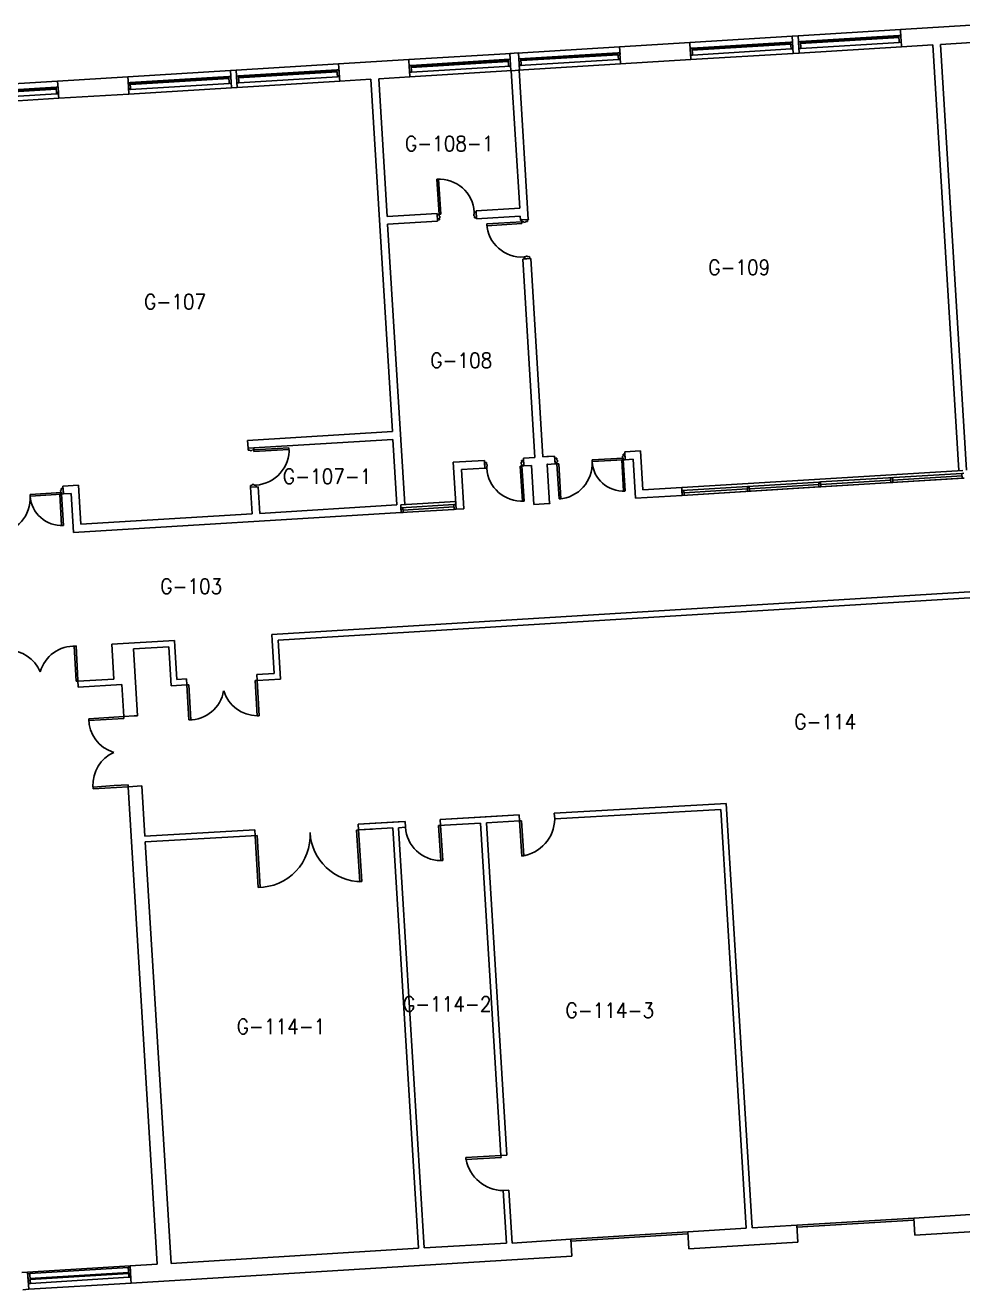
# Model space of a CAD drawing. Header units: inches. Extents: x -2 to 15026, y -1056 to 7065.
# Drawn here: x 13445 to 14404, y 5692 to 6986 of the extents above; entities that cross this region are included whole.
import ezdxf
from ezdxf.enums import TextEntityAlignment as Align

# ---------------------------------------------------------------- set-up
doc = ezdxf.new("R2010")
doc.units = ezdxf.units.IN
doc.header["$LTSCALE"] = 48
doc.header["$MEASUREMENT"] = 0
doc.layers.get('0').update_dxf_attribs({"linetype": 'CONTINUOUS'})
for name, color, linetype in [('A-DOOR', 5, 'CONTINUOUS'), ('A-GLAZ', 1, 'CONTINUOUS'), ('A-GLAZ-DETL', 5, 'CONTINUOUS'), ('A-WALL', 7, 'CONTINUOUS'), ('A-WALL-SILL', 3, 'CONTINUOUS'), ('SP-RMNO', 7, 'CONTINUOUS'), ('SP-ROOM', 7, 'CONTINUOUS'), ('SP-ROOMF', 7, 'CONTINUOUS')]:
    doc.layers.add(name, color=color, linetype=linetype)
doc.styles.add('ROMANS', font='ROMANS', dxfattribs={"width": 0.78})

# ---------------------------------------------------------------- blocks, each defined once
blk = doc.blocks.new('FMGRM1')
at = {"style": 'ROMANS', "width": 0.9}
for tag, p in [('DATA1', (0, -0.284)), ('DATA2', (0, -0.443)), ('DATA3', (0, -0.602)), ('DATA4', (0, -0.762)), ('DATA5', (0, -0.921))]:
    blk.add_attdef(tag, text='', height=0.117, dxfattribs=at).set_placement(p, align=Align.CENTER)
at = {"layer": 'SP-RMNO', "style": 'ROMANS', "width": 0.9}
blk.add_attdef('RMNUMB', text='', height=0.16, dxfattribs=at).set_placement((0, 0), align=Align.MIDDLE)

msp = doc.modelspace()

# ---------------------------------------------------------------- linework, layer by layer
at = {"layer": 'A-DOOR', "linetype": 'Continuous'}
for p, q in [((13866.1, 6828), (13867.8, 6828.2)), ((13868.3, 6792.1), (13866.1, 6828)), ((13867.8, 6828.2), (13870, 6792.2)), ((13868.3, 6792.1), (13866.3, 6792)), ((13866.3, 6792), (13866.6, 6786.3)), ((13870, 6792.2), (13868.3, 6792.1)), ((13868.4, 6790.2), (13868.3, 6792.1)), ((13903.7, 6792.3), (13904.3, 6792.4)), ((13903.8, 6790.5), (13903.7, 6792.3)), ((13904.2, 6794.3), (13906.2, 6794.4)), ((13904.3, 6792.4), (13904.2, 6794.3)), ((13906.2, 6794.4), (13906.6, 6788.7)), ((13866.6, 6786.3), (13868.6, 6786.4)), ((13869, 6790.2), (13868.4, 6790.2)), ((13868.6, 6786.4), (13868.5, 6788.3)), ((13868.5, 6788.3), (13869.1, 6788.3)), ((13869.1, 6788.3), (13869, 6790.2)), ((13904.5, 6790.5), (13903.8, 6790.5)), ((13904.6, 6788.6), (13904.5, 6790.5)), ((13906.6, 6788.7), (13904.6, 6788.6)), ((13953, 6784.5), (13917, 6782.3)), ((13917, 6782.3), (13917.1, 6780.5)), ((13917.1, 6780.5), (13953.1, 6782.7)), ((13952.9, 6786.4), (13958.6, 6786.8)), ((13953, 6784.5), (13952.9, 6786.4)), ((13954.9, 6784.6), (13953, 6784.5)), ((13953.1, 6782.7), (13953, 6784.5)), ((13954.9, 6783.9), (13954.9, 6784.6)), ((13956.8, 6784.1), (13954.9, 6783.9)), ((13958.7, 6784.8), (13956.8, 6784.7)), ((13956.8, 6784.7), (13956.8, 6784.1)), ((13958.6, 6786.8), (13958.7, 6784.8)), ((13957.1, 6748.6), (13955.2, 6748.5)), ((13955.2, 6748.5), (13955.3, 6746.5)), ((13955.3, 6746.5), (13961, 6746.9)), ((13958.9, 6749.4), (13957.1, 6749.3)), ((13957.1, 6749.3), (13957.1, 6748.6)), ((13959, 6748.8), (13958.9, 6749.4)), ((13960.9, 6748.9), (13959, 6748.8)), ((13961, 6746.9), (13960.9, 6748.9)), ((13678.6, 6553.1), (13672.8, 6552.8)), ((13672.8, 6552.8), (13673, 6550.8)), ((13673, 6550.8), (13674.9, 6550.9)), ((13674.9, 6550.9), (13674.9, 6550.3)), ((13674.9, 6550.3), (13676.8, 6550.4)), ((13676.8, 6551), (13678.7, 6551.1)), ((13676.8, 6550.4), (13676.8, 6551)), ((13678.7, 6551.1), (13678.6, 6553.1)), ((13678.7, 6551.1), (13714.6, 6553.3)), ((13678.8, 6549.4), (13678.7, 6551.1)), ((13714.7, 6551.6), (13678.8, 6549.4)), ((13714.6, 6553.3), (13714.7, 6551.6)), ((14058.5, 6546.9), (14056.5, 6546.7)), ((14056.5, 6546.7), (14056.6, 6544.8)), ((14058.8, 6541.1), (14058.5, 6546.9)), ((13914.7, 6538.1), (13916.7, 6538.2)), ((13915.1, 6532.3), (13914.7, 6538.1)), ((13916.7, 6538.2), (13916.8, 6536.3)), ((13916.8, 6536.3), (13917.5, 6536.3)), ((13917.6, 6534.4), (13917, 6534.4)), ((13917, 6534.4), (13917.1, 6532.5)), ((13917.5, 6536.3), (13917.6, 6534.4)), ((13951.3, 6534.5), (13953, 6534.7)), ((13953.5, 6498.6), (13951.3, 6534.5)), ((13952.8, 6538.5), (13952.2, 6538.4)), ((13952.2, 6538.4), (13952.3, 6536.5)), ((13952.3, 6536.5), (13952.9, 6536.6)), ((13954.7, 6540.5), (13952.7, 6540.4)), ((13952.7, 6540.4), (13952.8, 6538.5)), ((13952.9, 6536.6), (13953, 6534.7)), ((13953, 6534.7), (13955, 6534.8)), ((13953, 6534.7), (13955.2, 6498.7)), ((13955, 6534.8), (13954.7, 6540.5)), ((13986.6, 6542.5), (13988.6, 6542.6)), ((13986.9, 6536.7), (13986.6, 6542.5)), ((13988.9, 6536.9), (13986.9, 6536.7)), ((13988.6, 6542.6), (13988.7, 6540.7)), ((13988.7, 6540.7), (13989.3, 6540.7)), ((13989.5, 6538.8), (13988.8, 6538.8)), ((13988.8, 6538.8), (13988.9, 6536.9)), ((13988.9, 6536.9), (13990.7, 6537)), ((13991.1, 6500.9), (13988.9, 6536.9)), ((13989.3, 6540.7), (13989.5, 6538.8)), ((13990.7, 6537), (13992.9, 6501)), ((14024.8, 6540.8), (14056.7, 6542.8)), ((14024.9, 6539.1), (14024.8, 6540.8)), ((14056.8, 6541), (14024.9, 6539.1)), ((14055.1, 6540.9), (14056.8, 6541)), ((14057, 6509), (14055.1, 6540.9)), ((14056.6, 6544.8), (14056, 6544.8)), ((14056, 6544.8), (14056.1, 6542.9)), ((14056.1, 6542.9), (14056.7, 6542.9)), ((14056.7, 6542.9), (14056.8, 6541)), ((14056.7, 6542.8), (14056.8, 6541)), ((14056.8, 6541), (14058.8, 6541.1)), ((14056.8, 6541), (14058.8, 6509.1)), ((13917.1, 6532.5), (13915.1, 6532.3)), ((13449.8, 6505.6), (13481.8, 6507.6)), ((13481.7, 6509.6), (13481, 6509.6)), ((13481, 6509.6), (13481.2, 6507.7)), ((13481.2, 6507.7), (13481.8, 6507.8)), ((13483.5, 6511.7), (13481.5, 6511.6)), ((13481.5, 6511.6), (13481.7, 6509.6)), ((13481.8, 6507.8), (13481.9, 6505.8)), ((13481.8, 6507.6), (13481.9, 6505.8)), ((13483.9, 6506), (13483.5, 6511.7)), ((13675.2, 6514.8), (13677.1, 6515)), ((13675.3, 6512.9), (13675.2, 6514.8)), ((13681, 6513.2), (13675.3, 6512.9)), ((13677, 6515.6), (13678.9, 6515.7)), ((13677.1, 6515), (13677, 6515.6)), ((13678.9, 6515.7), (13679, 6515.1)), ((13679, 6515.1), (13680.9, 6515.2)), ((13680.9, 6515.2), (13681, 6513.2)), ((14058.8, 6509.1), (14057, 6509)), ((13450, 6503.9), (13449.8, 6505.6)), ((13481.9, 6505.8), (13450, 6503.9)), ((13480.1, 6505.7), (13481.9, 6505.8)), ((13482.1, 6473.8), (13480.1, 6505.7)), ((13481.9, 6505.8), (13483.9, 6506)), ((13481.9, 6505.8), (13483.9, 6473.9)), ((13955.2, 6498.7), (13953.5, 6498.6)), ((13992.9, 6501), (13991.1, 6500.9)), ((13483.9, 6473.9), (13482.1, 6473.8)), ((13496.8, 6350.5), (13494.8, 6350.3)), ((13494.8, 6350.3), (13496.8, 6314.4)), ((13496.8, 6350.5), (13499.1, 6308.5)), ((13496.8, 6314.4), (13498.8, 6314.5)), ((13680.1, 6315.1), (13682.1, 6315.2)), ((13680.1, 6315.1), (13682.3, 6279.1)), ((13682.1, 6315.2), (13684.3, 6279.2)), ((13610.2, 6310.8), (13612.2, 6310.9)), ((13610.2, 6310.8), (13612.4, 6274.8)), ((13612.2, 6310.9), (13614.4, 6274.9)), ((13545.7, 6278.3), (13509.8, 6276.1)), ((13509.8, 6276.1), (13509.9, 6274.1)), ((13545.8, 6276.3), (13509.9, 6274.1)), ((13545.7, 6278.3), (13545.8, 6276.3)), ((13612.4, 6274.8), (13614.4, 6274.9)), ((13682.3, 6279.1), (13684.3, 6279.2)), ((13514.1, 6206.8), (13514.1, 6208.8)), ((13514.1, 6206.8), (13514.2, 6206.2)), ((13535.9, 6207.6), (13514.2, 6206.2)), ((13514.4, 6204.2), (13514.2, 6206.2)), ((13550.1, 6206.4), (13514.4, 6204.2)), ((13535.9, 6207.6), (13550, 6208.4)), ((13550.1, 6206.4), (13550, 6208.4)), ((13950.7, 6171.6), (13952.7, 6171.7)), ((13950.7, 6171.6), (13952.9, 6135.6)), ((13952.7, 6171.7), (13954.9, 6135.7)), ((13783.9, 6162.2), (13785.9, 6162.3)), ((13783.9, 6162.2), (13787.2, 6109.3)), ((13785.9, 6162.3), (13789.2, 6109.4)), ((13867.8, 6166.9), (13869.8, 6167)), ((13867.8, 6166.9), (13870, 6131)), ((13869.8, 6167), (13872, 6131.1)), ((13680.1, 6156.4), (13683.3, 6103.5)), ((13682.1, 6156.5), (13685.3, 6103.6)), ((13952.9, 6135.6), (13954.9, 6135.7)), ((13870, 6131), (13872, 6131.1)), ((13787.2, 6109.3), (13789.2, 6109.4)), ((13683.3, 6103.5), (13685.3, 6103.6)), ((13931.6, 5829.2), (13895.7, 5827.2)), ((13895.7, 5827.2), (13895.8, 5825.2)), ((13931.8, 5827.2), (13895.8, 5825.2)), ((13931.6, 5829.2), (13931.8, 5827.2)), ((14234.2, 5758), (14353.9, 5765.2)), ((14234.2, 5756), (14354.1, 5763.2)), ((14003, 5743.5), (14122.8, 5751)), ((14003.1, 5741.5), (14122.9, 5749))]:
    msp.add_line(p, q, dxfattribs=at)
for centre, radius, start, end in [((13988.9, 6536.9), 36, 273.5055, 3.5055), ((14056.8, 6541), 32, 183.5055, 273.5055), ((13414, 6501.7), 36, 273.5055, 3.5055), ((13481.9, 6505.8), 32, 183.5055, 273.5055), ((13427, 6310.2), 36, 22.6875, 90), ((13494.8, 6314.3), 36, 86.8055, 164.3112), ((13612.4, 6310.8), 36, 270, 349.9885), ((13682.3, 6315.1), 36, 197.0593, 270), ((13545.8, 6276.1), 36, 180, 253.2317), ((13550.1, 6208.8), 36, 114.0762, 183.1848), ((13947.7, 6174.2), 38.9, 277.6374, 359.0796), ((13683.3, 6156.5), 53, 270, 3.3067), ((13789.2, 6162.4), 53, 183.1275, 270), ((13870.1, 6167.4), 36.4, 183.721, 269.7712), ((13934.6, 5832.8), 39.5, 191.1082, 268.8662)]:
    msp.add_arc(centre, radius, start, end, dxfattribs=at)
for centre, major_axis, start_param, end_param in [((13868.3, 6792.1), (25.5, 25.5), 5.558874, 7.12967), ((13953, 6784.5), (25.5, 25.5), 2.417281, 3.988077), ((13678.7, 6551.1), (-25.5, 25.5), 2.417281, 3.988077), ((13953, 6534.7), (25.5, 25.5), 2.417281, 3.988077)]:
    msp.add_ellipse(centre, major_axis=major_axis, ratio=1, start_param=start_param, end_param=end_param, dxfattribs=at)
at = {"layer": 'A-GLAZ', "linetype": 'Continuous'}
for p, q in [((14238, 6968.9), (14338.8, 6975)), ((14338.8, 6974), (14238, 6967.9)), ((14338.9, 6973), (14238.1, 6966.9)), ((14127.2, 6962.1), (14228, 6968.2)), ((14228, 6967.2), (14127.2, 6961.1)), ((14228.1, 6966.3), (14127.3, 6960.1)), ((14127.6, 6955.1), (14228.4, 6961.3)), ((14238.4, 6961.9), (14339.2, 6968)), ((13839.7, 6944.5), (13940.5, 6950.7)), ((13939.1, 6949.6), (13839.8, 6943.5)), ((13939.1, 6948.6), (13839.8, 6942.5)), ((13950.5, 6951.3), (14051.3, 6957.4)), ((13950.9, 6944.3), (14051.7, 6950.5)), ((14051.4, 6956.4), (13952.1, 6950.4)), ((14051.4, 6955.4), (13952.1, 6949.4)), ((13663, 6933.7), (13763.8, 6939.9)), ((13763.9, 6938.9), (13663.1, 6932.7)), ((13764, 6937.9), (13663.2, 6931.7)), ((13840.1, 6937.5), (13940.9, 6943.7)), ((13377.1, 6916.2), (13476.4, 6922.3)), ((13476.4, 6921.3), (13377.2, 6915.2)), ((13552.2, 6926.9), (13653.1, 6933.1)), ((13653.1, 6932.1), (13552.3, 6925.9)), ((13653.2, 6931.1), (13552.4, 6924.9)), ((13552.7, 6919.9), (13653.5, 6926.1)), ((13663.5, 6926.7), (13764.3, 6932.9)), ((13476.5, 6920.3), (13377.3, 6914.2)), ((13377.6, 6909.2), (13476.8, 6915.3)), ((14403.2, 6527.1), (14258.6, 6518.3)), ((14258.8, 6515.8), (14330.3, 6520.2)), ((14332.3, 6520.3), (14403.4, 6524.6)), ((14256.7, 6518.2), (14116.8, 6509.6)), ((14118.9, 6507.2), (14183.8, 6511.2)), ((14185.8, 6511.3), (14256.8, 6515.7)), ((13829.3, 6492), (13883.3, 6495.3)), ((13831.5, 6489.6), (13883.4, 6492.8)), ((13449.4, 5708.4), (13550.3, 5714.5)), ((13550.6, 5709.5), (13449.7, 5703.4)), ((13550.6, 5708.5), (13449.8, 5702.4)), ((13450.1, 5698.4), (13550.9, 5704.6))]:
    msp.add_line(p, q, dxfattribs=at)
at = {"layer": 'A-GLAZ-DETL', "linetype": 'Continuous'}
for p, q in [((14338.8, 6975), (14340.8, 6975.1)), ((14339.2, 6968), (14338.8, 6975)), ((14340.8, 6975.1), (14341.2, 6968.2)), ((14125.2, 6962), (14127.2, 6962.1)), ((14125.6, 6955), (14125.2, 6962)), ((14127.2, 6962.1), (14127.6, 6955.1)), ((14228, 6968.2), (14230, 6968.4)), ((14228.4, 6961.3), (14228, 6968.2)), ((14230.4, 6961.4), (14228.4, 6961.3)), ((14230, 6968.4), (14230.4, 6961.4)), ((14236, 6968.7), (14238, 6968.9)), ((14236.4, 6961.7), (14236, 6968.7)), ((14238.4, 6961.9), (14236.4, 6961.7)), ((14238, 6968.9), (14238.4, 6961.9)), ((14341.2, 6968.2), (14339.2, 6968)), ((13939, 6950.6), (13941, 6950.7)), ((13939.4, 6943.6), (13939, 6950.6)), ((13941, 6950.7), (13941.4, 6943.7)), ((13950, 6951.2), (13952, 6951.4)), ((13950.4, 6944.3), (13950, 6951.2)), ((13952, 6951.4), (13952.4, 6944.4)), ((14051.3, 6957.4), (14053.3, 6957.6)), ((14051.7, 6950.5), (14051.3, 6957.4)), ((14053.7, 6950.6), (14051.7, 6950.5)), ((14053.3, 6957.6), (14053.7, 6950.6)), ((14127.6, 6955.1), (14125.6, 6955)), ((13763.8, 6939.9), (13765.8, 6940)), ((13764.3, 6932.9), (13763.8, 6939.9)), ((13765.8, 6940), (13766.3, 6933)), ((13837.7, 6944.4), (13839.7, 6944.5)), ((13838.1, 6937.4), (13837.7, 6944.4)), ((13840.1, 6937.5), (13838.1, 6937.4)), ((13839.7, 6944.5), (13840.1, 6937.5)), ((13941.4, 6943.7), (13939.4, 6943.6)), ((13952.4, 6944.4), (13950.4, 6944.3)), ((13476.4, 6922.3), (13478.4, 6922.4)), ((13476.8, 6915.3), (13476.4, 6922.3)), ((13478.4, 6922.4), (13478.8, 6915.4)), ((13550.2, 6926.8), (13552.2, 6926.9)), ((13550.7, 6919.8), (13550.2, 6926.8)), ((13552.2, 6926.9), (13552.7, 6919.9)), ((13653.1, 6933.1), (13655.1, 6933.2)), ((13653.5, 6926.1), (13653.1, 6933.1)), ((13655.5, 6926.2), (13653.5, 6926.1)), ((13655.1, 6933.2), (13655.5, 6926.2)), ((13661, 6933.6), (13663, 6933.7)), ((13661.5, 6926.6), (13661, 6933.6)), ((13663.5, 6926.7), (13661.5, 6926.6)), ((13663, 6933.7), (13663.5, 6926.7)), ((13766.3, 6933), (13764.3, 6932.9)), ((13478.8, 6915.4), (13476.8, 6915.3)), ((13552.7, 6919.9), (13550.7, 6919.8)), ((14332.2, 6522.8), (14330.2, 6522.7)), ((14330.2, 6522.7), (14330.5, 6517.7)), ((14332.5, 6517.8), (14332.2, 6522.8)), ((14405.2, 6527.2), (14403.2, 6527.1)), ((14403.2, 6527.1), (14403.5, 6522.1)), ((14403.5, 6522.1), (14405.5, 6522.3)), ((14118.8, 6509.7), (14116.8, 6509.6)), ((14116.8, 6509.6), (14117.1, 6504.6)), ((14119.1, 6504.7), (14118.8, 6509.7)), ((14185.7, 6513.8), (14183.7, 6513.7)), ((14183.7, 6513.7), (14184, 6508.7)), ((14184, 6508.7), (14186, 6508.8)), ((14186, 6508.8), (14185.7, 6513.8)), ((14258.6, 6518.3), (14256.7, 6518.2)), ((14256.7, 6518.2), (14257, 6513.2)), ((14257, 6513.2), (14259, 6513.3)), ((14259, 6513.3), (14258.6, 6518.3)), ((14330.5, 6517.7), (14332.5, 6517.8)), ((13885.3, 6495.4), (13883.3, 6495.3)), ((13883.3, 6495.3), (13883.6, 6490.3)), ((13885.6, 6490.5), (13885.3, 6495.4)), ((14117.1, 6504.6), (14119.1, 6504.7)), ((13831.3, 6492.1), (13829.3, 6492)), ((13829.3, 6492), (13829.6, 6487)), ((13829.6, 6487), (13831.6, 6487.2)), ((13831.6, 6487.2), (13831.3, 6492.1)), ((13883.6, 6490.3), (13885.6, 6490.5)), ((13449.4, 5708.4), (13447.4, 5708.2)), ((13447.4, 5708.2), (13447.9, 5701.3)), ((13449.9, 5701.4), (13449.4, 5708.4)), ((13552.3, 5714.7), (13550.3, 5714.5)), ((13550.3, 5714.5), (13550.7, 5707.5)), ((13550.7, 5707.5), (13552.7, 5707.7)), ((13550.7, 5707.5), (13552.7, 5707.7)), ((13550.9, 5704.6), (13550.7, 5707.5)), ((13552.2, 5716.3), (13552.6, 5709.7)), ((13552.7, 5707.7), (13552.3, 5714.7)), ((13552.7, 5707.7), (13552.9, 5704.7)), ((13447.9, 5701.3), (13449.9, 5701.4)), ((13447.9, 5701.3), (13449.9, 5701.4)), ((13448.1, 5698.3), (13447.9, 5701.3)), ((13450.1, 5698.4), (13448.1, 5698.3)), ((13449.9, 5701.4), (13450.1, 5698.4)), ((13552.9, 5704.7), (13550.9, 5704.6))]:
    msp.add_line(p, q, dxfattribs=at)
at = {"layer": 'A-WALL', "linetype": 'Continuous'}
for p, q in [((14235.6, 6974.7), (14229.6, 6974.4)), ((14229.6, 6974.4), (14230.7, 6956.8)), ((14236.7, 6957.1), (14235.6, 6974.7)), ((14340.4, 6981.1), (14412.3, 6985.5)), ((14340.9, 6973.1), (14340.4, 6981.1)), ((14052.9, 6963.6), (14124.8, 6967.9)), ((14053.4, 6955.6), (14052.9, 6963.6)), ((14124.8, 6967.9), (14125.3, 6960)), ((14341.1, 6970.2), (14341.5, 6963.5)), ((14341.5, 6963.5), (14373.4, 6965.5)), ((14400.1, 6529.9), (14373.4, 6965.5)), ((14381.4, 6966), (14413.3, 6967.9)), ((14408, 6530.4), (14381.4, 6966)), ((13765.5, 6946), (13837.3, 6950.4)), ((13837.3, 6950.4), (13837.8, 6942.4)), ((13949.6, 6957.2), (13940.7, 6956.7)), ((13940.7, 6956.7), (13941.7, 6939.1)), ((13950.7, 6939.6), (13949.6, 6957.2)), ((14053.6, 6952.6), (14054, 6946)), ((14054, 6946), (14125.9, 6950.4)), ((14054, 6946), (14125.9, 6950.4)), ((14125.5, 6957), (14125.9, 6950.4)), ((14230.7, 6956.8), (14236.7, 6957.1)), ((13660.7, 6939.6), (13654.7, 6939.2)), ((13654.7, 6939.2), (13655.8, 6921.6)), ((13661.8, 6922), (13660.7, 6939.6)), ((13766, 6938), (13765.5, 6946)), ((13766.2, 6935), (13766.6, 6928.4)), ((13838, 6939.4), (13838.4, 6932.8)), ((13941.7, 6939.1), (13950.7, 6939.6)), ((13950.8, 6798.3), (13942.2, 6939.1)), ((13959.6, 6786.9), (13950.2, 6939.6)), ((13478, 6928.4), (13549.9, 6932.8)), ((13478.5, 6920.4), (13478, 6928.4)), ((13549.9, 6932.8), (13550.4, 6924.8)), ((13550.6, 6921.8), (13551, 6915.2)), ((13655.8, 6921.6), (13661.8, 6922)), ((13766.6, 6928.4), (13798.5, 6930.3)), ((13820.5, 6569.8), (13798.5, 6930.3)), ((13806.5, 6930.8), (13838.4, 6932.8)), ((13815.1, 6790), (13806.5, 6930.8)), ((13478.7, 6917.4), (13479.1, 6910.8)), ((13479.1, 6910.8), (13551, 6915.2)), ((13479.1, 6910.8), (13551, 6915.2)), ((13815.1, 6790), (13866.2, 6793.1)), ((13866.2, 6793.1), (13866.7, 6785.1)), ((13906.2, 6795.6), (13950.8, 6798.3)), ((13906.2, 6795.6), (13906.6, 6787.6)), ((13866.7, 6785.1), (13815.6, 6782)), ((13833.1, 6495.3), (13815.6, 6782)), ((13906.6, 6787.6), (13951.3, 6790.4)), ((13951.6, 6786.4), (13951.3, 6790.4)), ((13959.6, 6786.9), (13951.6, 6786.4)), ((13962, 6746.9), (13954, 6746.4)), ((13966.4, 6543.5), (13954, 6746.4)), ((13974.4, 6544), (13962, 6746.9)), ((13672.3, 6560.8), (13820.5, 6569.8)), ((13672.8, 6552.8), (13672.3, 6560.8)), ((13672.8, 6552.8), (13821, 6561.8)), ((13825.1, 6494.8), (13821, 6561.8)), ((14058.3, 6549.1), (14074.3, 6550.1)), ((14074.3, 6550.1), (14058.3, 6549.1)), ((14058.8, 6541.1), (14058.3, 6549.1)), ((14058.3, 6549.1), (14058.8, 6541.1)), ((14076.7, 6510.2), (14074.3, 6550.1)), ((14076.7, 6510.2), (14074.3, 6550.1)), ((14074.3, 6550.1), (14074.3, 6550.1)), ((13914.6, 6540.3), (13882.7, 6538.4)), ((13914.6, 6540.3), (13882.7, 6538.4)), ((13882.7, 6538.4), (13885.6, 6490.5)), ((13882.7, 6538.4), (13885.6, 6490.5)), ((13914.6, 6540.3), (13915.1, 6532.3)), ((13915.1, 6532.3), (13914.6, 6540.3)), ((13966.4, 6543.5), (13954.5, 6542.8)), ((13955, 6534.8), (13954.5, 6542.8)), ((13954.5, 6542.8), (13955, 6534.8)), ((13963, 6535.3), (13955, 6534.8)), ((13955, 6534.8), (13963, 6535.3)), ((13965.4, 6495.3), (13963, 6535.3)), ((13963, 6535.3), (13965.4, 6495.3)), ((13986.5, 6544.7), (13974.4, 6544)), ((13978.5, 6544.2), (13974.4, 6544)), ((13986.5, 6544.7), (13978.5, 6544.2)), ((13986.9, 6536.7), (13979, 6536.2)), ((13979, 6536.2), (13986.9, 6536.7)), ((13979, 6536.2), (13981.4, 6496.3)), ((13981.4, 6496.3), (13979, 6536.2)), ((13986.5, 6544.7), (13986.9, 6536.7)), ((13986.9, 6536.7), (13986.5, 6544.7)), ((13986.5, 6544.7), (13986.5, 6544.7)), ((14066.8, 6541.6), (14058.8, 6541.1)), ((14058.8, 6541.1), (14066.8, 6541.6)), ((14069.2, 6501.7), (14066.8, 6541.6)), ((14066.8, 6541.6), (14069.2, 6501.7)), ((13915.1, 6532.3), (13891.1, 6530.9)), ((13891.1, 6530.9), (13915.1, 6532.3)), ((13891.1, 6530.9), (13893.6, 6490.9)), ((13893.6, 6490.9), (13891.1, 6530.9)), ((13483.4, 6513.9), (13499.4, 6514.9)), ((13483.4, 6513.9), (13499.4, 6514.9)), ((13483.9, 6506), (13483.4, 6513.9)), ((13483.9, 6506), (13483.4, 6513.9)), ((13501.8, 6475), (13499.4, 6514.9)), ((13499.4, 6514.9), (13501.8, 6475)), ((13675.3, 6512.9), (13683.3, 6513.3)), ((13676.9, 6485.7), (13675.3, 6512.9)), ((13684.9, 6486.2), (13683.3, 6513.3)), ((14076.7, 6510.2), (14116.6, 6512.6)), ((14116.6, 6512.6), (14076.7, 6510.2)), ((14116.6, 6512.6), (14117.1, 6504.6)), ((14117.1, 6504.6), (14116.6, 6512.6)), ((13491.9, 6506.4), (13483.9, 6506)), ((13491.9, 6506.4), (13483.9, 6506)), ((13494.3, 6466.5), (13491.9, 6506.4)), ((13494.3, 6466.5), (13491.9, 6506.4)), ((13684.9, 6486.2), (13825.1, 6494.8)), ((13684.9, 6486.2), (13825.1, 6494.8)), ((13829.1, 6495), (13829.6, 6487)), ((13829.1, 6495), (13829.6, 6487)), ((13965.4, 6495.3), (13981.4, 6496.3)), ((13965.4, 6495.3), (13981.4, 6496.3)), ((14069.2, 6501.7), (14117.1, 6504.6)), ((14069.2, 6501.7), (14117.1, 6504.6)), ((13494.3, 6466.5), (13829.6, 6487)), ((13829.6, 6487), (13494.3, 6466.5)), ((13501.8, 6475), (13676.9, 6485.7)), ((13501.8, 6475), (13676.9, 6485.7)), ((13883.6, 6490.3), (13829.6, 6487)), ((13893.6, 6490.9), (13885.6, 6490.5)), ((13885.6, 6490.5), (13893.6, 6490.9)), ((13697.2, 6362.2), (14549.7, 6414.3)), ((13703.6, 6356.6), (14544.1, 6408)), ((13703.6, 6356.6), (14544.1, 6408)), ((13533.3, 6352.2), (13597.4, 6356.1)), ((13533.3, 6352.2), (13535.5, 6316.7)), ((13597.8, 6350.1), (13597.4, 6356.1)), ((13697.6, 6356.2), (13697.2, 6362.2)), ((13697.6, 6356.2), (13699.7, 6322.3)), ((13703.6, 6356.6), (13706, 6316.6)), ((13706, 6316.6), (13703.6, 6356.6)), ((13555.6, 6347.5), (13591.8, 6349.7)), ((13555.6, 6347.5), (13591.8, 6349.7)), ((13555.6, 6347.5), (13591.8, 6349.7)), ((13559.8, 6279.2), (13555.6, 6347.5)), ((13594.2, 6309.8), (13591.8, 6349.7)), ((13591.8, 6349.7), (13594.2, 6309.8)), ((13591.8, 6349.7), (13594.2, 6309.8)), ((13591.8, 6349.7), (13594.2, 6309.8)), ((13597.8, 6350.1), (13599.9, 6316.2)), ((13498.8, 6314.5), (13535.5, 6316.7)), ((13594.2, 6309.8), (13593.9, 6315.8)), ((13609.8, 6316.8), (13599.9, 6316.2)), ((13610.2, 6310.8), (13609.8, 6316.8)), ((13681.7, 6321.2), (13699.7, 6322.3)), ((13682.1, 6315.2), (13681.7, 6321.2)), ((13682.1, 6315.2), (13706, 6316.6)), ((13682.1, 6315.2), (13706, 6316.6)), ((13499.1, 6308.5), (13543.7, 6311.2)), ((13543.7, 6311.2), (13545.7, 6278.3)), ((13545.7, 6278.3), (13543.7, 6311.2)), ((13594.2, 6309.8), (13610.2, 6310.8)), ((13594.2, 6309.8), (13610.2, 6310.8)), ((13556.3, 6278.9), (13545.7, 6278.3)), ((13556.3, 6278.9), (13559.8, 6279.2)), ((13550.1, 6206.4), (13564.2, 6207.3)), ((13580, 5718), (13550.1, 6206.4)), ((13567.3, 6156), (13564.2, 6207.3)), ((13986.2, 6179.6), (14156.1, 6189.1)), ((14156.1, 6189.1), (14162.1, 6189.5)), ((14188.6, 5755.2), (14162.1, 6189.5)), ((14188.6, 5755.2), (14162.1, 6189.5)), ((13785.6, 6168.3), (13833.5, 6171)), ((13785.6, 6168.3), (13826.5, 6170.6)), ((13826.5, 6170.6), (13833.5, 6171)), ((13833.8, 6165), (13833.5, 6171)), ((13869.4, 6173), (13950.3, 6177.6)), ((13869.4, 6173), (13910.5, 6175.3)), ((13869.8, 6167), (13869.4, 6173)), ((13910.5, 6175.3), (13916.5, 6175.7)), ((13916.5, 6175.7), (13950.3, 6177.6)), ((13916.8, 6169.7), (13950.7, 6171.6)), ((13950.7, 6171.6), (13950.3, 6177.6)), ((13986.6, 6173.6), (13986.2, 6179.6)), ((13986.6, 6173.6), (14156.5, 6183.1)), ((14182.6, 5754.8), (14156.5, 6183.1)), ((14156.5, 6183.1), (14182.6, 5754.8)), ((13567.3, 6156), (13679.7, 6162.3)), ((13679.7, 6162.3), (13680.1, 6156.4)), ((13785.6, 6168.3), (13785.9, 6162.3)), ((13785.9, 6162.3), (13820.9, 6164.3)), ((13785.9, 6162.3), (13800.1, 6163.1)), ((13847.2, 5734.3), (13820.9, 6164.3)), ((13820.9, 6164.3), (13847.2, 5734.3)), ((13826.9, 6164.6), (13833.8, 6165)), ((13853.1, 5734.7), (13826.9, 6164.6)), ((13853.1, 5734.7), (13826.9, 6164.6)), ((13867.8, 6166.9), (13910.8, 6169.3)), ((13931.6, 5829.2), (13910.8, 6169.3)), ((13937.6, 5829.6), (13916.8, 6169.7)), ((13567.7, 6150), (13682.1, 6156.5)), ((13567.7, 6150), (13682.1, 6156.5)), ((13594.1, 5718.8), (13567.7, 6150)), ((13594.1, 5718.8), (13567.7, 6150)), ((13931.6, 5829.2), (13937.6, 5829.6)), ((13933.8, 5793.3), (13939.8, 5793.6)), ((13937.1, 5739.4), (13933.8, 5793.3)), ((13937.1, 5739.4), (13933.8, 5793.3)), ((13943.1, 5739.7), (13939.8, 5793.6)), ((14353.9, 5765.2), (14460.5, 5771.8)), ((14188.6, 5755.2), (14234.2, 5758)), ((14234.2, 5757.9), (14235.2, 5740.5)), ((14353.9, 5765.2), (14355, 5747.8)), ((14182.6, 5754.8), (14122.8, 5751.1)), ((14122.8, 5751), (14123.8, 5733.6)), ((14355, 5747.8), (14461.5, 5754.4)), ((13594.1, 5718.8), (13847.2, 5734.3)), ((13847.2, 5734.3), (13594.1, 5718.8)), ((13853.1, 5734.7), (13937.1, 5739.4)), ((13937.1, 5739.4), (13853.1, 5734.7)), ((13943.1, 5739.7), (14003, 5743.5)), ((14003, 5743.5), (14004.1, 5726.3)), ((14123.8, 5733.6), (14235.2, 5740.5)), ((13552.2, 5716.3), (13580, 5718)), ((13553.2, 5698.7), (14004.1, 5726.3)), ((13441.4, 5709.5), (13447.3, 5709.9)), ((13448.4, 5692.3), (13447.3, 5709.9)), ((13552.7, 5706.7), (13553.2, 5698.7)), ((13442.4, 5691.9), (13448.4, 5692.3))]:
    msp.add_line(p, q, dxfattribs=at)
for p in [(13951.6, 6786.4), (13959.6, 6786.9), (13979, 6536.2), (13981.4, 6496.3)]:
    msp.add_point(p, dxfattribs=at)
at = {"layer": 'A-WALL-SILL', "linetype": 'Continuous'}
for p, q in [((14124.8, 6967.9), (14229.6, 6974.4)), ((14235.6, 6974.7), (14340.4, 6981.1)), ((13948.1, 6957.1), (14052.9, 6963.6)), ((14236.7, 6957.1), (14341.5, 6963.5)), ((13837.3, 6950.4), (13942.1, 6956.8)), ((14230.7, 6956.8), (14125.9, 6950.4)), ((13549.9, 6932.8), (13654.7, 6939.2)), ((13660.7, 6939.6), (13765.5, 6946)), ((13943.2, 6939.2), (13838.4, 6932.8)), ((13949.2, 6939.6), (14054, 6946)), ((13373.2, 6922), (13478, 6928.4)), ((13655.8, 6921.6), (13551, 6915.2)), ((13661.8, 6922), (13766.6, 6928.4)), ((13374.3, 6904.4), (13479.1, 6910.8)), ((14116.6, 6512.6), (14252.4, 6520.9)), ((14252.4, 6520.9), (14404.1, 6530.2)), ((14259, 6513.3), (14403.5, 6522.1)), ((14263.6, 6513.6), (14399.4, 6521.9)), ((14117.1, 6504.6), (14257, 6513.2)), ((14117.1, 6504.6), (14252.9, 6512.9)), ((13829.1, 6495), (13885.1, 6498.4)), ((13883.6, 6490.3), (13829.6, 6487)), ((13447.3, 5709.9), (13552.2, 5716.3)), ((13448.4, 5692.3), (13553.2, 5698.7))]:
    msp.add_line(p, q, dxfattribs=at)

# ---------------------------------------------------------------- block references
at = {"layer": 'SP-ROOM', "linetype": 'Continuous'}
ref = msp.add_blockref('FMGRM1', (13878.7, 6864.5), dxfattribs=dict(at, xscale=96, yscale=96, zscale=96))
ref.add_attrib('RMNUMB', 'G-108-1', dxfattribs={"layer": 'SP-RMNO', "height": 15.36, "style": 'ROMANS', "width": 0.9}).set_placement((13878.7, 6864.5), align=Align.MIDDLE)
ref = msp.add_blockref('FMGRM1', (14175.4, 6737.8), dxfattribs=dict(at, xscale=96, yscale=96, zscale=96))
ref.add_attrib('RMNUMB', 'G-109', dxfattribs={"layer": 'SP-RMNO', "height": 15.36, "style": 'ROMANS', "width": 0.9}).set_placement((14175.4, 6737.8), align=Align.MIDDLE)
ref = msp.add_blockref('FMGRM1', (13598.2, 6702.7), dxfattribs=dict(at, xscale=96, yscale=96, zscale=96))
ref.add_attrib('RMNUMB', 'G-107', dxfattribs={"layer": 'SP-RMNO', "height": 15.36, "style": 'ROMANS', "width": 0.9}).set_placement((13598.2, 6702.7), align=Align.MIDDLE)
ref = msp.add_blockref('FMGRM1', (13891, 6642.7), dxfattribs=dict(at, xscale=96, yscale=96, zscale=96))
ref.add_attrib('RMNUMB', 'G-108', dxfattribs={"layer": 'SP-RMNO', "height": 15.36, "style": 'ROMANS', "width": 0.9}).set_placement((13891, 6642.7), align=Align.MIDDLE)
ref = msp.add_blockref('FMGRM1', (13753.8, 6524), dxfattribs=dict(at, xscale=96, yscale=96, zscale=96))
ref.add_attrib('RMNUMB', 'G-107-1', dxfattribs={"layer": 'SP-RMNO', "height": 15.36, "style": 'ROMANS', "width": 0.9}).set_placement((13753.8, 6524), align=Align.MIDDLE)
ref = msp.add_blockref('FMGRM1', (14263.4, 6273), dxfattribs=dict(at, xscale=96, yscale=96, zscale=96))
ref.add_attrib('RMNUMB', 'G-114', dxfattribs={"layer": 'SP-RMNO', "height": 15.36, "style": 'ROMANS', "width": 0.9}).set_placement((14263.4, 6273), align=Align.MIDDLE)
ref = msp.add_blockref('FMGRM1', (13876.6, 5984.2), dxfattribs=dict(at, xscale=96, yscale=96, zscale=96))
ref.add_attrib('RMNUMB', 'G-114-2', dxfattribs={"height": 15.36, "style": 'ROMANS', "width": 0.9}).set_placement((13876.6, 5984.2), align=Align.MIDDLE)
ref = msp.add_blockref('FMGRM1', (14043, 5977.7), dxfattribs=dict(at, xscale=96, yscale=96, zscale=96))
ref.add_attrib('RMNUMB', 'G-114-3', dxfattribs={"layer": 'SP-RMNO', "height": 15.36, "style": 'ROMANS', "width": 0.9}).set_placement((14043, 5977.7), align=Align.MIDDLE)
ref = msp.add_blockref('FMGRM1', (13706.6, 5961.2), dxfattribs=dict(at, xscale=96, yscale=96, zscale=96))
ref.add_attrib('RMNUMB', 'G-114-1', dxfattribs={"layer": 'SP-RMNO', "height": 15.36, "style": 'ROMANS', "width": 0.9}).set_placement((13706.6, 5961.2), align=Align.MIDDLE)
at = {"layer": 'SP-ROOMF', "linetype": 'Continuous'}
ref = msp.add_blockref('FMGRM1', (13614.7, 6411.6), dxfattribs=dict(at, xscale=96, yscale=96, zscale=96))
ref.add_attrib('RMNUMB', 'G-103', dxfattribs={"layer": 'SP-RMNO', "height": 15.36, "style": 'ROMANS', "width": 0.9}).set_placement((13614.7, 6411.6), align=Align.MIDDLE)

doc.saveas('drawing.dxf')
